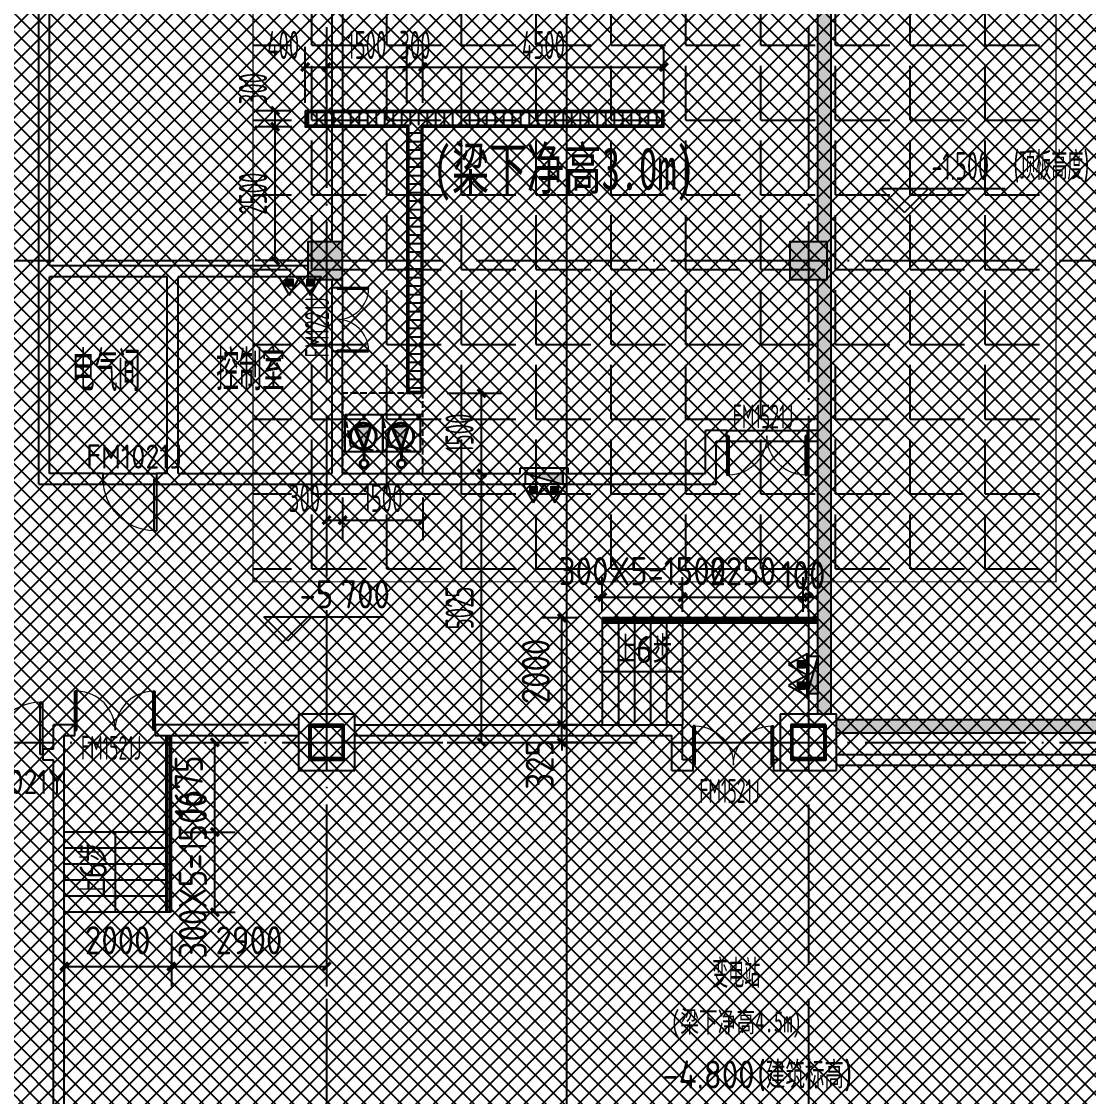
# Model space of a CAD drawing. Extents: x -473190 to 2138458, y -81875 to 2633646.
# Drawn here: x 953708 to 973639, y 46576 to 66660 of the extents above; entities that cross this region are included whole.
import ezdxf

# ---------------------------------------------------------------- set-up
doc = ezdxf.new("R2010")
doc.units = 0
doc.header["$LTSCALE"] = 1000
for name, pattern in [('DASH', [0.35, 0.25, -0.1]), ('DOTE', [2.42, 2, -0.2, 0.02, -0.2]), ('排水', [1.1, 1, -0.1])]:
    doc.linetypes.add(name, pattern=pattern)
for name, color, linetype in [('03小品', 2, 'Continuous'), ('A-COLUMN', 2, 'Continuous'), ('A-DIM_ELEV', 3, 'Continuous'), ('A-ROOM_NAME', 23, 'Continuous'), ('A-WALL', 2, 'Continuous'), ('COLUMN', 9, 'Continuous'), ('DIM_ELEV', 3, 'Continuous'), ('DIM_SYMB', 3, 'Continuous'), ('DOOR_FIRE', 4, 'Continuous'), ('DOOR_FIRE_TEXT', 7, 'Continuous'), ('DOTE', 1, 'DOTE'), ('HANDRAIL', 3, 'Continuous'), ('PUB_DIM', 3, 'Continuous'), ('PUB_HATCH', 8, 'Continuous'), ('PUB_TEXT', 7, 'Continuous'), ('SPACE', 7, 'Continuous'), ('W-EQUIP_消火栓', 7, 'Continuous'), ('W-EQUIP_灭火器', 7, 'Continuous'), ('WINDOW', 4, 'Continuous'), ('WINDOW_TEXT', 7, 'Continuous'), ('排水', 4, 'Continuous'), ('索引线', 252, 'Continuous'), ('集水坑', 4, 'Continuous')]:
    doc.layers.add(name, color=color, linetype=linetype)
for name, color, linetype, lineweight in [('A-2F-WALL$0$A-PUB_TEXT', 7, 'Continuous', 15), ('GPS-污水', 2, '排水', 40), ('钢柱', 51, 'Continuous', 35)]:
    doc.layers.add(name, color=color, linetype=linetype, lineweight=lineweight)
doc.styles.add('8B2_02', font='tssdeng.shx', dxfattribs={"width": 0.6, "bigfont": 'TSSDCHN.shx'})
doc.styles.add('_TCH_DIM_T3', font='tssdeng.shx', dxfattribs={"width": 0.564706, "bigfont": '@@@tssdchn.shx'})
doc.styles.add('_TCH_WINDOW', font='tssdeng.shx', dxfattribs={"width": 0.8, "height": 3.5, "bigfont": 'tssdchn.shx'})
doc.styles.get("Standard").update_dxf_attribs({"font": 'gbenor.shx', "bigfont": 'gbcbig.shx'})
doc.styles.add('STANDARD_T3', font='gbenor.shx', dxfattribs={"bigfont": 'gbcbig.shx'})
doc.styles.add('黑体', font='simhei.ttf', dxfattribs={"width": 0.65})
doc.dimstyles.new('_TCH_ARCH&&150', dxfattribs={"dimtxt": 525, "dimasz": 150, "dimexe": 375, "dimexo": 450, "dimgap": 150, "dimtad": 1, "dimdec": 0, "dimzin": 0, "dimdsep": 46, "dimtxsty": '_TCH_DIM_T3', "dimblk": 'ARCHTICK', "dimcen": 0.09, "dimclrt": 7, "dimazin": 2, "dimtfac": 1, "dimtdec": 0, "dimtix": 1, "dimtmove": 2, "dimatfit": 3, "dimfxl": 0, "dimtolj": 1, "dimtzin": 0, "dimarcsym": 0})
doc.dimstyles.new('STANDARD&&150', dxfattribs={"dimtxt": 525, "dimasz": 150, "dimexe": 375, "dimexo": 450, "dimgap": 225, "dimtad": 1, "dimdec": 0, "dimzin": 0, "dimdsep": 46, "dimtxsty": 'STANDARD_T3', "dimblk": 'ARCHTICK', "dimcen": 0.09, "dimadec": 0, "dimazin": 0, "dimtfac": 1, "dimtdec": 0, "dimtix": 1, "dimtmove": 2, "dimatfit": 3, "dimfxl": 0, "dimtolj": 1, "dimtzin": 0, "dimarcsym": 0})

# ---------------------------------------------------------------- blocks, each defined once
blk = doc.blocks.new('$SB01_1')
h = blk.add_hatch(color=256)
h.dxf.hatch_style = 1
h.paths.add_polyline_path([(-0.381, -0.323), (0.5, 0), (-0.381, 0.323)])
h.paths.add_polyline_path([(0, 0), (0.002, 0), (0.002, 0.001), (0, 0.001)], flags=24)
h.paths.add_polyline_path([(0, -0.002), (0.003, -0.002), (0.003, -0.001), (0, -0.001)], flags=24)
h.paths.add_polyline_path([(0, -0.003), (0.003, -0.003), (0.003, -0.002), (0, -0.002)], flags=24)
for p, q in [((0.5, 0), (-0.381, 0.323)), ((-0.381, 0.323), (-0.381, -0.323)), ((0.5, 0), (-0.381, -0.323))]:
    blk.add_line(p, q)
blk.add_circle((0, 0), 0.5)
at = {"flags": 1}
for tag, p in [('UNIT', (0, 0)), ('SPEC', (0, -0.002)), ('WHAT', (0, -0.003))]:
    blk.add_attdef(tag, p, '', height=0.001, dxfattribs=at)
blk = doc.blocks.new('人防集水坑')
at = {"layer": 'GPS-污水', "linetype": '排水'}
for p, q in [((307486, 701151), (307284, 701151)), ((307486, 700451), (307284, 700451))]:
    blk.add_line(p, q, dxfattribs=at)
for centre in [(307561, 701151), (307561, 700451)]:
    blk.add_circle(centre, 75, dxfattribs=at)
at = {"layer": '集水坑', "linetype": 'DASH', "ltscale": 0.5}
blk.add_lwpolyline([(306241, 700051), (306241, 701551), (307741, 701551), (307741, 700051)], close=True, dxfattribs=at)
at = {"layer": '集水坑', "linetype": 'Continuous', "ltscale": 0.5}
for points in [[(306641, 701501), (306641, 700801), (307341, 700801), (307341, 701501)], [(306641, 700801), (306641, 700101), (307341, 700101), (307341, 700801)]]:
    blk.add_lwpolyline(points, close=True, dxfattribs=at)
at = {"layer": '集水坑', "linetype": 'DASH', "ltscale": 0.5}
for points in [[(307341, 700801), (307237, 701397), (306641, 701501)], [(307347, 700101), (307243, 700697), (306647, 700801)]]:
    blk.add_lwpolyline(points, dxfattribs=at)
at = {"layer": 'GPS-污水', "linetype": '排水', "xscale": -480.0000000000002, "yscale": 480.0000000000002, "zscale": 480.0000000000002, "rotation": 176.2535374729293}
for p in [(307045, 701164, 0), (307045, 700464, 0)]:
    blk.add_blockref('$SB01_1', p, dxfattribs=at)
blk = doc.blocks.new('_ArchTick')
at = {"color": 0, "linetype": 'ByBlock', "const_width": 0.4}
blk.add_lwpolyline([(-0.5, -0.5), (0.5, 0.5)], dxfattribs=at)
blk = doc.blocks.new('*D5217')
at = {"layer": 'Defpoints', "color": 0, "transparency": 16777216}
for p in [(53484, -126393), (54984, -126393), (54984, -127266)]:
    blk.add_point(p, dxfattribs=at)
at = {"layer": 'PUB_DIM', "color": 0, "lineweight": -2, "transparency": 16777216}
for p, q in [((53484, -126843), (53484, -127641)), ((54984, -126843), (54984, -127641)), ((53484, -127266), (54984, -127266))]:
    blk.add_line(p, q, dxfattribs=at)
at = {"layer": 'PUB_DIM', "color": 0, "lineweight": -2, "transparency": 16777216, "xscale": 150, "yscale": 150, "zscale": 150, "rotation": 180}
blk.add_blockref('_ArchTick', (53484, -127266), dxfattribs=at)
at = {"layer": 'PUB_DIM', "color": 0, "lineweight": -2, "transparency": 16777216, "xscale": 150, "yscale": 150, "zscale": 150}
blk.add_blockref('_ArchTick', (54984, -127266), dxfattribs=at)
at = {"layer": 'PUB_DIM', "color": 7, "transparency": 16777216, "insert": (54234, -126854), "char_height": 525, "attachment_point": 5, "style": '_TCH_DIM_T3'}
blk.add_mtext('\\A1;1500', dxfattribs=at)
blk = doc.blocks.new('*D5218')
at = {"layer": 'Defpoints', "color": 0, "transparency": 16777216}
for p in [(53184, -126393), (53484, -126393), (53484, -127266)]:
    blk.add_point(p, dxfattribs=at)
at = {"layer": 'PUB_DIM', "color": 0, "lineweight": -2, "transparency": 16777216}
for p, q in [((53184, -126843), (53184, -127641)), ((53484, -126843), (53484, -127641)), ((53184, -127266), (53484, -127266))]:
    blk.add_line(p, q, dxfattribs=at)
at = {"layer": 'PUB_DIM', "color": 0, "lineweight": -2, "transparency": 16777216, "xscale": 150, "yscale": 150, "zscale": 150, "rotation": 180}
blk.add_blockref('_ArchTick', (53184, -127266), dxfattribs=at)
at = {"layer": 'PUB_DIM', "color": 0, "lineweight": -2, "transparency": 16777216, "xscale": 150, "yscale": 150, "zscale": 150}
blk.add_blockref('_ArchTick', (53484, -127266), dxfattribs=at)
at = {"layer": 'PUB_DIM', "color": 7, "transparency": 16777216, "insert": (52772, -126854), "char_height": 525, "attachment_point": 5, "style": '_TCH_DIM_T3'}
blk.add_mtext('\\A1;300', dxfattribs=at)
blk = doc.blocks.new('*D5219')
at = {"layer": 'Defpoints', "color": 0, "transparency": 16777216}
for p in [(54984, -124893), (56080, -124893), (54984, -126393)]:
    blk.add_point(p, dxfattribs=at)
at = {"layer": 'PUB_DIM', "color": 0, "lineweight": -2, "transparency": 16777216}
for p, q in [((55434, -124893), (56455, -124893)), ((56080, -126393), (56080, -124893)), ((55434, -126393), (56455, -126393))]:
    blk.add_line(p, q, dxfattribs=at)
at = {"layer": 'PUB_DIM', "color": 0, "lineweight": -2, "transparency": 16777216, "xscale": 150, "yscale": 150, "zscale": 150}
for p, rotation in [((56080, -124893), 90), ((56080, -126393), 270)]:
    blk.add_blockref('_ArchTick', p, dxfattribs=dict(at, rotation=rotation))
at = {"layer": 'PUB_DIM', "color": 7, "transparency": 16777216, "insert": (55667, -125643), "char_height": 525, "attachment_point": 5, "rotation": 90, "style": '_TCH_DIM_T3'}
blk.add_mtext('\\A1;1500', dxfattribs=at)
blk = doc.blocks.new('*D5220')
at = {"layer": 'Defpoints', "color": 0, "transparency": 16777216}
for p in [(54984, -126393), (56080, -126393), (54984, -131418)]:
    blk.add_point(p, dxfattribs=at)
at = {"layer": 'PUB_DIM', "color": 0, "lineweight": -2, "transparency": 16777216}
for p, q in [((55434, -126393), (56455, -126393)), ((56080, -131418), (56080, -126393)), ((55434, -131418), (56455, -131418))]:
    blk.add_line(p, q, dxfattribs=at)
at = {"layer": 'PUB_DIM', "color": 0, "lineweight": -2, "transparency": 16777216, "xscale": 150, "yscale": 150, "zscale": 150}
for p, rotation in [((56080, -126393), 90), ((56080, -131418), 270)]:
    blk.add_blockref('_ArchTick', p, dxfattribs=dict(at, rotation=rotation))
at = {"layer": 'PUB_DIM', "color": 7, "transparency": 16777216, "insert": (55667, -128906), "char_height": 525, "attachment_point": 5, "rotation": 90, "style": '_TCH_DIM_T3'}
blk.add_mtext('\\A1;5025', dxfattribs=at)
blk = doc.blocks.new('*D5308')
at = {"layer": 'Defpoints', "color": 0, "transparency": 16777216}
for p in [(52222, -119618), (52983, -119618), (52983, -119918)]:
    blk.add_point(p, dxfattribs=at)
at = {"layer": 'PUB_DIM', "color": 0, "lineweight": -2, "transparency": 16777216}
for p, q in [((52533, -119618), (51847, -119618)), ((52222, -119918), (52222, -119618)), ((52533, -119918), (51847, -119918))]:
    blk.add_line(p, q, dxfattribs=at)
at = {"layer": 'PUB_DIM', "color": 0, "lineweight": -2, "transparency": 16777216, "xscale": 150, "yscale": 150, "zscale": 150}
for p, rotation in [((52222, -119618), 90), ((52222, -119918), 270)]:
    blk.add_blockref('_ArchTick', p, dxfattribs=dict(at, rotation=rotation))
at = {"layer": 'PUB_DIM', "color": 7, "transparency": 16777216, "insert": (51809, -119206), "char_height": 525, "attachment_point": 5, "rotation": 90, "style": '_TCH_DIM_T3'}
blk.add_mtext('\\A1;300', dxfattribs=at)
blk = doc.blocks.new('*D5309')
at = {"layer": 'Defpoints', "color": 0, "transparency": 16777216}
for p in [(52222, -119918), (52983, -119918), (52983, -122418)]:
    blk.add_point(p, dxfattribs=at)
at = {"layer": 'PUB_DIM', "color": 0, "lineweight": -2, "transparency": 16777216}
for p, q in [((52533, -119918), (51847, -119918)), ((52222, -122418), (52222, -119918)), ((52533, -122418), (51847, -122418))]:
    blk.add_line(p, q, dxfattribs=at)
at = {"layer": 'PUB_DIM', "color": 0, "lineweight": -2, "transparency": 16777216, "xscale": 150, "yscale": 150, "zscale": 150}
for p, rotation in [((52222, -119918), 90), ((52222, -122418), 270)]:
    blk.add_blockref('_ArchTick', p, dxfattribs=dict(at, rotation=rotation))
at = {"layer": 'PUB_DIM', "color": 7, "transparency": 16777216, "insert": (51809, -121168), "char_height": 525, "attachment_point": 5, "rotation": 90, "style": '_TCH_DIM_T3'}
blk.add_mtext('\\A1;2500', dxfattribs=at)
blk = doc.blocks.new('*D5310')
at = {"layer": 'Defpoints', "color": 0, "transparency": 16777216}
for p in [(53184, -118802), (52784, -119918), (53184, -119918)]:
    blk.add_point(p, dxfattribs=at)
at = {"layer": 'PUB_DIM', "color": 0, "lineweight": -2, "transparency": 16777216}
for p, q in [((52784, -119468), (52784, -118427)), ((53184, -119468), (53184, -118427)), ((52784, -118802), (53184, -118802))]:
    blk.add_line(p, q, dxfattribs=at)
at = {"layer": 'PUB_DIM', "color": 0, "lineweight": -2, "transparency": 16777216, "xscale": 150, "yscale": 150, "zscale": 150, "rotation": 180}
blk.add_blockref('_ArchTick', (52784, -118802), dxfattribs=at)
at = {"layer": 'PUB_DIM', "color": 0, "lineweight": -2, "transparency": 16777216, "xscale": 150, "yscale": 150, "zscale": 150}
blk.add_blockref('_ArchTick', (53184, -118802), dxfattribs=at)
at = {"layer": 'PUB_DIM', "color": 7, "transparency": 16777216, "insert": (52372, -118389), "char_height": 525, "attachment_point": 5, "style": '_TCH_DIM_T3'}
blk.add_mtext('\\A1;400', dxfattribs=at)
blk = doc.blocks.new('*D5311')
at = {"layer": 'Defpoints', "color": 0, "transparency": 16777216}
for p in [(54684, -118802), (53184, -119918), (54684, -119918)]:
    blk.add_point(p, dxfattribs=at)
at = {"layer": 'PUB_DIM', "color": 0, "lineweight": -2, "transparency": 16777216}
for p, q in [((53184, -119468), (53184, -118427)), ((54684, -119468), (54684, -118427)), ((53184, -118802), (54684, -118802))]:
    blk.add_line(p, q, dxfattribs=at)
at = {"layer": 'PUB_DIM', "color": 0, "lineweight": -2, "transparency": 16777216, "xscale": 150, "yscale": 150, "zscale": 150, "rotation": 180}
blk.add_blockref('_ArchTick', (53184, -118802), dxfattribs=at)
at = {"layer": 'PUB_DIM', "color": 0, "lineweight": -2, "transparency": 16777216, "xscale": 150, "yscale": 150, "zscale": 150}
blk.add_blockref('_ArchTick', (54684, -118802), dxfattribs=at)
at = {"layer": 'PUB_DIM', "color": 7, "transparency": 16777216, "insert": (53934, -118389), "char_height": 525, "attachment_point": 5, "style": '_TCH_DIM_T3'}
blk.add_mtext('\\A1;1500', dxfattribs=at)
blk = doc.blocks.new('*D5312')
at = {"layer": 'Defpoints', "color": 0, "transparency": 16777216}
for p in [(54984, -118802), (54684, -119918), (54984, -119918)]:
    blk.add_point(p, dxfattribs=at)
at = {"layer": 'PUB_DIM', "color": 0, "lineweight": -2, "transparency": 16777216}
for p, q in [((54684, -119468), (54684, -118427)), ((54984, -119468), (54984, -118427)), ((54684, -118802), (54534, -118802)), ((54684, -118802), (54984, -118802)), ((54984, -118802), (55134, -118802))]:
    blk.add_line(p, q, dxfattribs=at)
at = {"layer": 'PUB_DIM', "color": 0, "lineweight": -2, "transparency": 16777216, "xscale": 150, "yscale": 150, "zscale": 150}
blk.add_blockref('_ArchTick', (54684, -118802), dxfattribs=at)
at = {"layer": 'PUB_DIM', "color": 0, "lineweight": -2, "transparency": 16777216, "xscale": 150, "yscale": 150, "zscale": 150, "rotation": 180}
blk.add_blockref('_ArchTick', (54984, -118802), dxfattribs=at)
at = {"layer": 'PUB_DIM', "color": 7, "transparency": 16777216, "insert": (54834, -118389), "char_height": 525, "attachment_point": 5, "style": '_TCH_DIM_T3'}
blk.add_mtext('\\A1;300', dxfattribs=at)
blk = doc.blocks.new('*D5313')
at = {"layer": 'Defpoints', "color": 0, "transparency": 16777216}
for p in [(59484, -118802), (54984, -119918), (59484, -119918)]:
    blk.add_point(p, dxfattribs=at)
at = {"layer": 'PUB_DIM', "color": 0, "lineweight": -2, "transparency": 16777216}
for p, q in [((54984, -119468), (54984, -118427)), ((59484, -119468), (59484, -118427)), ((54984, -118802), (59484, -118802))]:
    blk.add_line(p, q, dxfattribs=at)
at = {"layer": 'PUB_DIM', "color": 0, "lineweight": -2, "transparency": 16777216, "xscale": 150, "yscale": 150, "zscale": 150, "rotation": 180}
blk.add_blockref('_ArchTick', (54984, -118802), dxfattribs=at)
at = {"layer": 'PUB_DIM', "color": 0, "lineweight": -2, "transparency": 16777216, "xscale": 150, "yscale": 150, "zscale": 150}
blk.add_blockref('_ArchTick', (59484, -118802), dxfattribs=at)
at = {"layer": 'PUB_DIM', "color": 7, "transparency": 16777216, "insert": (57234, -118389), "char_height": 525, "attachment_point": 5, "style": '_TCH_DIM_T3'}
blk.add_mtext('\\A1;4500', dxfattribs=at)
blk = doc.blocks.new('A$C00330F2E')
at = {"layer": '钢柱', "color": 4, "lineweight": 35}
for points in [[(18175, -99000), (17525, -99000), (17525, -99650), (18175, -99650)], [(27175, -99000), (26525, -99000), (26525, -99650), (27175, -99650)], [(18145, -99620), (17555, -99620), (17555, -99030), (18145, -99030)], [(27145, -99620), (26555, -99620), (26555, -99030), (27145, -99030)]]:
    blk.add_lwpolyline(points, close=True, dxfattribs=at)
blk = doc.blocks.new('$TwtSys$00000434')
for p, q in [((-0.5, 0.5), (-0.5, -0.5)), ((-0.5, -0.5), (0.5, 0.5)), ((0.5, 0.5), (-0.5, 0.5)), ((0.5, -0.5), (0.5, 0.5)), ((-0.5, -0.5), (0.5, -0.5))]:
    blk.add_line(p, q)
blk.add_solid([(0.5, -0.5), (0.5, 0.5), (-0.5, -0.5)])
blk = doc.blocks.new('$TwtSys$00000546')
h = blk.add_hatch()
h.set_pattern_fill('ANSI31', color=256, scale=200, style=0)
h.set_pattern_definition([(45, (-38543.802, -6670.83), (-17.67767, 17.67767), [])])
h.paths.add_polyline_path([(-65, 174), (65, 174), (65, 44), (-65, 44)])
for points in [[(0, 344), (-198, 0), (198, 0)], [(-65, 174), (65, 174), (65, 44), (-65, 44)]]:
    blk.add_lwpolyline(points, close=True)
blk = doc.blocks.new('ADFASDF')
h = blk.add_hatch()
h.set_pattern_fill('ANSI37', color=8, scale=150)
h.set_pattern_definition([(45, (0, 0), (-168.3798, 168.3798), []), (135, (0, 0), (-168.3798, -168.3798), [])])
h.paths.add_polyline_path([(521397, 239186), (521397, 224886), (539697, 224886), (539697, 169261), (524947, 169261), (524947, 171211), (527822, 171211), (527922, 176611), (501318, 176611), (501125, 109884), (530547, 109887), (530547, 107449), (538188, 100503), (536147, 98236), (540086, 94690), (517812, 69953), (517812, 59790), (482108, 20136), (405247, 20136), (405247, 26086), (391997, 40436), (391997, 64736), (399997, 64738), (399997, 239186), (409022, 239186)])
blk = doc.blocks.new('*D1965')
at = {"layer": 'Defpoints', "color": 0, "transparency": 16777216}
for p in [(966057, 55903), (964557, 55182), (966057, 55182)]:
    blk.add_point(p, dxfattribs=at)
at = {"layer": 'PUB_DIM', "color": 0, "lineweight": -2, "transparency": 16777216}
for p, q in [((964557, 55632), (964557, 56278)), ((966057, 55632), (966057, 56278)), ((964557, 55903), (964407, 55903)), ((964557, 55903), (966057, 55903)), ((966057, 55903), (966207, 55903))]:
    blk.add_line(p, q, dxfattribs=at)
at = {"layer": 'PUB_DIM', "color": 0, "lineweight": -2, "transparency": 16777216, "xscale": 150, "yscale": 150, "zscale": 150}
blk.add_blockref('_ArchTick', (964557, 55903), dxfattribs=at)
at = {"layer": 'PUB_DIM', "color": 0, "lineweight": -2, "transparency": 16777216, "xscale": 150, "yscale": 150, "zscale": 150, "rotation": 180}
blk.add_blockref('_ArchTick', (966057, 55903), dxfattribs=at)
at = {"layer": 'PUB_DIM', "color": 0, "transparency": 16777216, "insert": (965307, 56391), "char_height": 525, "attachment_point": 5, "style": 'STANDARD_T3'}
blk.add_mtext('\\A1;300X5=1500', dxfattribs=at)
blk = doc.blocks.new('*D1966')
at = {"layer": 'Defpoints', "color": 0, "transparency": 16777216}
for p in [(968307, 55903), (966057, 55182), (968307, 55182)]:
    blk.add_point(p, dxfattribs=at)
at = {"layer": 'PUB_DIM', "color": 0, "lineweight": -2, "transparency": 16777216}
for p, q in [((966057, 55632), (966057, 56278)), ((968307, 55632), (968307, 56278)), ((966057, 55903), (968307, 55903))]:
    blk.add_line(p, q, dxfattribs=at)
at = {"layer": 'PUB_DIM', "color": 0, "lineweight": -2, "transparency": 16777216, "xscale": 150, "yscale": 150, "zscale": 150, "rotation": 180}
blk.add_blockref('_ArchTick', (966057, 55903), dxfattribs=at)
at = {"layer": 'PUB_DIM', "color": 0, "lineweight": -2, "transparency": 16777216, "xscale": 150, "yscale": 150, "zscale": 150}
blk.add_blockref('_ArchTick', (968307, 55903), dxfattribs=at)
at = {"layer": 'PUB_DIM', "color": 0, "transparency": 16777216, "insert": (967182, 56391), "char_height": 525, "attachment_point": 5, "style": 'STANDARD_T3'}
blk.add_mtext('\\A1;2250', dxfattribs=at)
blk = doc.blocks.new('*D1967')
at = {"layer": 'Defpoints', "color": 0, "transparency": 16777216}
for p in [(968407, 55903), (968307, 55182), (968407, 55182)]:
    blk.add_point(p, dxfattribs=at)
at = {"layer": 'PUB_DIM', "color": 0, "lineweight": -2, "transparency": 16777216}
for p, q in [((968307, 55632), (968307, 56278)), ((968407, 55632), (968407, 56278)), ((968307, 55903), (968157, 55903)), ((968307, 55903), (968407, 55903)), ((968407, 55903), (968557, 55903))]:
    blk.add_line(p, q, dxfattribs=at)
at = {"layer": 'PUB_DIM', "color": 0, "lineweight": -2, "transparency": 16777216, "xscale": 150, "yscale": 150, "zscale": 150}
blk.add_blockref('_ArchTick', (968307, 55903), dxfattribs=at)
at = {"layer": 'PUB_DIM', "color": 0, "lineweight": -2, "transparency": 16777216, "xscale": 150, "yscale": 150, "zscale": 150, "rotation": 180}
blk.add_blockref('_ArchTick', (968407, 55903), dxfattribs=at)
at = {"layer": 'PUB_DIM', "color": 0, "transparency": 16777216, "insert": (968307, 56316), "char_height": 525, "attachment_point": 5, "style": 'STANDARD_T3'}
blk.add_mtext('\\A1;100', dxfattribs=at)
blk = doc.blocks.new('*D1968')
at = {"layer": 'Defpoints', "color": 0, "transparency": 16777216}
for p in [(963802, 55517), (964557, 55517), (964557, 53517)]:
    blk.add_point(p, dxfattribs=at)
at = {"layer": 'PUB_DIM', "color": 0, "lineweight": -2, "transparency": 16777216}
for p, q in [((964107, 55517), (963427, 55517)), ((963802, 53517), (963802, 55517)), ((964107, 53517), (963427, 53517))]:
    blk.add_line(p, q, dxfattribs=at)
at = {"layer": 'PUB_DIM', "color": 0, "lineweight": -2, "transparency": 16777216, "xscale": 150, "yscale": 150, "zscale": 150}
for p, rotation in [((963802, 55517), 90), ((963802, 53517), 270)]:
    blk.add_blockref('_ArchTick', p, dxfattribs=dict(at, rotation=rotation))
at = {"layer": 'PUB_DIM', "color": 0, "transparency": 16777216, "insert": (963314, 54517), "char_height": 525, "attachment_point": 5, "rotation": 90, "style": 'STANDARD_T3'}
blk.add_mtext('\\A1;2000', dxfattribs=at)
blk = doc.blocks.new('*D1969')
at = {"layer": 'Defpoints', "color": 0, "transparency": 16777216}
for p in [(963802, 53517), (964557, 53517), (964557, 53192)]:
    blk.add_point(p, dxfattribs=at)
at = {"layer": 'PUB_DIM', "color": 0, "lineweight": -2, "transparency": 16777216}
for p, q in [((963802, 53517), (963802, 53667)), ((964107, 53517), (963427, 53517)), ((963802, 53192), (963802, 53517)), ((964107, 53192), (963427, 53192)), ((963802, 53192), (963802, 53042))]:
    blk.add_line(p, q, dxfattribs=at)
at = {"layer": 'PUB_DIM', "color": 0, "lineweight": -2, "transparency": 16777216, "xscale": 150, "yscale": 150, "zscale": 150}
for p, rotation in [((963802, 53517), 270), ((963802, 53192), 90)]:
    blk.add_blockref('_ArchTick', p, dxfattribs=dict(at, rotation=rotation))
at = {"layer": 'PUB_DIM', "color": 0, "transparency": 16777216, "insert": (963389, 52781), "char_height": 525, "attachment_point": 5, "rotation": 90, "style": 'STANDARD_T3'}
blk.add_mtext('\\A1;325', dxfattribs=at)
blk = doc.blocks.new('*D1970')
at = {"layer": 'Defpoints', "color": 0, "transparency": 16777216}
for p in [(956507, 50062), (959407, 50062), (959407, 49006)]:
    blk.add_point(p, dxfattribs=at)
at = {"layer": 'PUB_DIM', "color": 0, "lineweight": -2, "transparency": 16777216}
for p, q in [((956507, 49612), (956507, 48631)), ((959407, 49612), (959407, 48631)), ((956507, 49006), (959407, 49006))]:
    blk.add_line(p, q, dxfattribs=at)
at = {"layer": 'PUB_DIM', "color": 0, "lineweight": -2, "transparency": 16777216, "xscale": 150, "yscale": 150, "zscale": 150, "rotation": 180}
blk.add_blockref('_ArchTick', (956507, 49006), dxfattribs=at)
at = {"layer": 'PUB_DIM', "color": 0, "lineweight": -2, "transparency": 16777216, "xscale": 150, "yscale": 150, "zscale": 150}
blk.add_blockref('_ArchTick', (959407, 49006), dxfattribs=at)
at = {"layer": 'PUB_DIM', "color": 0, "transparency": 16777216, "insert": (957957, 49494), "char_height": 525, "attachment_point": 5, "style": 'STANDARD_T3'}
blk.add_mtext('\\A1;2900', dxfattribs=at)
blk = doc.blocks.new('*D1971')
at = {"layer": 'Defpoints', "color": 0, "transparency": 16777216}
for p in [(954507, 50062), (956507, 50062), (956507, 49006)]:
    blk.add_point(p, dxfattribs=at)
at = {"layer": 'PUB_DIM', "color": 0, "lineweight": -2, "transparency": 16777216}
for p, q in [((954507, 49612), (954507, 48631)), ((956507, 49612), (956507, 48631)), ((954507, 49006), (956507, 49006))]:
    blk.add_line(p, q, dxfattribs=at)
at = {"layer": 'PUB_DIM', "color": 0, "lineweight": -2, "transparency": 16777216, "xscale": 150, "yscale": 150, "zscale": 150, "rotation": 180}
blk.add_blockref('_ArchTick', (954507, 49006), dxfattribs=at)
at = {"layer": 'PUB_DIM', "color": 0, "lineweight": -2, "transparency": 16777216, "xscale": 150, "yscale": 150, "zscale": 150}
blk.add_blockref('_ArchTick', (956507, 49006), dxfattribs=at)
at = {"layer": 'PUB_DIM', "color": 0, "transparency": 16777216, "insert": (955507, 49494), "char_height": 525, "attachment_point": 5, "style": 'STANDARD_T3'}
blk.add_mtext('\\A1;2000', dxfattribs=at)
blk = doc.blocks.new('*D1972')
at = {"layer": 'Defpoints', "color": 0, "transparency": 16777216}
for p in [(956310, 51517), (957321, 51517), (956310, 50017)]:
    blk.add_point(p, dxfattribs=at)
at = {"layer": 'PUB_DIM', "color": 0, "lineweight": -2, "transparency": 16777216}
for p, q in [((956760, 51517), (957696, 51517)), ((957321, 50017), (957321, 51517)), ((956760, 50017), (957696, 50017))]:
    blk.add_line(p, q, dxfattribs=at)
at = {"layer": 'PUB_DIM', "color": 0, "lineweight": -2, "transparency": 16777216, "xscale": 150, "yscale": 150, "zscale": 150}
for p, rotation in [((957321, 51517), 90), ((957321, 50017), 270)]:
    blk.add_blockref('_ArchTick', p, dxfattribs=dict(at, rotation=rotation))
at = {"layer": 'PUB_DIM', "color": 0, "transparency": 16777216, "insert": (956908, 50718), "char_height": 525, "attachment_point": 5, "rotation": 90, "style": 'STANDARD_T3'}
blk.add_mtext('\\A1;300X5=1500', dxfattribs=at)
blk = doc.blocks.new('*D1973')
at = {"layer": 'Defpoints', "color": 0, "transparency": 16777216}
for p in [(956310, 53192), (957321, 53192), (956310, 51517)]:
    blk.add_point(p, dxfattribs=at)
at = {"layer": 'PUB_DIM', "color": 0, "lineweight": -2, "transparency": 16777216}
for p, q in [((956760, 53192), (957696, 53192)), ((957321, 51517), (957321, 53192)), ((956760, 51517), (957696, 51517))]:
    blk.add_line(p, q, dxfattribs=at)
at = {"layer": 'PUB_DIM', "color": 0, "lineweight": -2, "transparency": 16777216, "xscale": 150, "yscale": 150, "zscale": 150}
for p, rotation in [((957321, 53192), 90), ((957321, 51517), 270)]:
    blk.add_blockref('_ArchTick', p, dxfattribs=dict(at, rotation=rotation))
at = {"layer": 'PUB_DIM', "color": 0, "transparency": 16777216, "insert": (956833, 52355), "char_height": 525, "attachment_point": 5, "rotation": 90, "style": 'STANDARD_T3'}
blk.add_mtext('\\A1;1675', dxfattribs=at)
blk = doc.blocks.new('$DorLib2D$00000002')
for p, q in [((-0.5, 0), (-0.5, 0.4875)), ((-0.475, 0.4875), (-0.5, 0.4875)), ((-0.475, 0), (-0.475, 0.4875)), ((0.475, 0), (0.475, 0.4875)), ((0.475, 0.4875), (0.5, 0.4875)), ((0.5, 0), (0.5, 0.4875)), ((-0.5, 0), (-0.475, 0)), ((0.5, 0), (0.475, 0))]:
    blk.add_line(p, q)
at = {"lineweight": 13}
for centre, start, end in [((-0.4875, 0), 0, 88.53072), ((0.4875, 0), 91.46928, 180)]:
    blk.add_arc(centre, 0.4875, start, end, dxfattribs=at)
blk = doc.blocks.new('$DorLib2D$00000001')
for p, q in [((0.45, 0.975), (0.5, 0.975)), ((0.45, 0), (0.45, 0.975)), ((0.5, 0), (0.5, 0.975)), ((0.5, 0), (0.45, 0))]:
    blk.add_line(p, q)
at = {"lineweight": 13}
blk.add_arc((0.475, 0), 0.975, 91.4693, 180, dxfattribs=at)
blk = doc.blocks.new('_FZH')
blk.add_lwpolyline([(-0.5, -0.5), (0.5, -0.5), (0.5, 0.5), (-0.5, 0.5)], close=True)
at = {"layer": 'PUB_HATCH'}
blk.add_solid([(-0.5, -0.5), (0.5, -0.5), (-0.5, 0.5), (0.5, 0.5)], dxfattribs=at)
blk = doc.blocks.new('A$C3672542B')
at = {"layer": '03小品'}
h = blk.add_hatch(dxfattribs=at)
h.set_pattern_fill('ANSI31', color=8, scale=100, angle=585, style=0)
h.set_pattern_definition([(270, (107692.31, 142842.2), (158.75, -2e-13), [])])
h.paths.add_polyline_path([(52814.1, -119648.2), (59452.8, -119648.2), (59452.8, -119888.2), (52814.1, -119888.2)])
h = blk.add_hatch(dxfattribs=at)
h.set_pattern_fill('ANSI31', color=8, scale=100, angle=135, style=0)
h.set_pattern_definition([(180, (108192.8, 142842.2), (-1e-14, -158.75), [])])
h.paths.add_polyline_path([(54713.7, -119888.2), (54953.7, -119888.2), (54953.7, -124863.2), (54713.7, -124863.2)])
at = {"layer": '03小品', "color": 4}
blk.add_lwpolyline([(52783.7, -119618.2), (52783.7, -119918.2), (54683.7, -119918.2), (54683.7, -124893.2), (54983.7, -124893.2), (54983.7, -119918.2), (59483.7, -119918.2), (59483.7, -119618.2), (52783.7, -119618.2)], dxfattribs=at)
blk.add_lwpolyline([(52813.7, -119648.2), (52813.7, -119888.2), (54713.7, -119888.2), (54713.7, -124863.2), (54953.7, -124863.2), (54953.7, -119888.2), (59453.7, -119888.2), (59453.7, -119648.2)], close=True, dxfattribs=at)
at = {"layer": '排水', "color": 3, "linetype": 'DASH'}
blk.add_lwpolyline([(56224.2, -123652.7, 0, 0, 0), (55512.3, -124364.6, 160, 0, 0), (55088.1, -124788.9, 0, 0, 0)], format="xyseb", dxfattribs=at)
at = {"layer": '集水坑', "linetype": 'Continuous', "xscale": -1, "rotation": 90}
blk.add_blockref('人防集水坑', (755034.4, 181347.8), dxfattribs=at)
at = {"layer": 'PUB_DIM'}
for base, p1, p2, angle, picture, middle in [((53183.7, -118801.7), (52783.7, -119918.2), (53183.7, -119918.2), 0, '*D5310', (52372, -118389.2)), ((52222, -119618.2), (52982.9, -119918.2), (52982.9, -119618.2), 90, '*D5308', (51809.5, -119206.5)), ((53483.7, -127266.1), (53183.7, -126393.2), (53483.7, -126393.2), 0, '*D5218', (52772, -126853.6))]:
    dim = blk.add_linear_dim(base=base, p1=p1, p2=p2, angle=angle, dimstyle='_TCH_ARCH&&150', dxfattribs=at)
    dim.commit()
    dim.dimension.update_dxf_attribs({"geometry": picture, "text_midpoint": middle, "dimtype": 161})
for p1, p2, distance, picture, middle in [((53183.7, -119918.2), (54683.7, -119918.2), 1116.5, '*D5311', (53933.7, -118389.2)), ((54683.7, -119918.2), (54983.7, -119918.2), 1116.5, '*D5312', (54833.7, -118389.2)), ((54983.7, -119918.2), (59483.7, -119918.2), 1116.5, '*D5313', (57233.7, -118389.2)), ((52982.9, -122418.2), (52982.9, -119918.2), 761, '*D5309', (51809.5, -121168.2)), ((54983.7, -126393.2), (54983.7, -124893.2), -1095.8, '*D5219', (55667, -125643.2)), ((54983.7, -131418.2), (54983.7, -126393.2), -1095.8, '*D5220', (55667, -128905.7)), ((53483.7, -126393.2), (54983.7, -126393.2), -872.9, '*D5217', (54233.7, -126853.6))]:
    dim = blk.add_aligned_dim(p1=p1, p2=p2, distance=distance, dimstyle='_TCH_ARCH&&150', dxfattribs=at)
    dim.commit()
    dim.dimension.update_dxf_attribs({"geometry": picture, "text_midpoint": middle})

msp = doc.modelspace()

# ---------------------------------------------------------------- hatches: boundary and pattern name
h = msp.add_hatch()
h.set_pattern_fill('ANGLE', color=252, scale=400)
h.set_pattern_definition([(0, (1013615.3, 327452.8), (0, 1397), [1016, -381]), (90, (1013615.3, 327452.8), (-1397, 9e-14), [1016, -381])])
h.paths.add_polyline_path([(958031.7, 77192.4), (973031.7, 77192.4), (973031.7, 56192.4), (958031.7, 56192.4)])
at = {"layer": 'DIM_SYMB'}
for points in [[(966056.7, 54517.4), (965606.7, 54517.4), (965606.7, 54577.4)], [(955456.7, 50017.4), (955456.7, 50467.4), (955396.7, 50467.4)]]:
    msp.add_hatch(color=256, dxfattribs=at).paths.add_polyline_path(points)
at = {"layer": 'PUB_HATCH'}
for points in [[(968756.7, 71192.4), (968756.7, 70842.4), (968581.7, 70842.4), (968581.7, 62542.4), (968756.7, 62542.4), (968756.7, 62192.4), (968831.7, 62192.4), (968831.7, 71192.4)], [(968756.7, 62192.4), (968756.7, 61842.4), (968581.7, 61842.4), (968581.7, 58917.4), (968831.7, 58917.4), (968831.7, 62192.4)], [(968581.7, 53717.4), (968831.7, 53717.4), (968831.7, 58917.4), (968581.7, 58917.4)], [(977031.7, 53367.4), (977031.7, 53617.4), (968931.7, 53617.4), (968931.7, 53367.4)]]:
    msp.add_hatch(color=256, dxfattribs=at).paths.add_polyline_path(points)

# ---------------------------------------------------------------- linework, layer by layer
at = {"linetype": 'DASH', "const_width": 40}
msp.add_lwpolyline([(963892, 183234.3), (963892, -66868.2)], dxfattribs=at)
at = {"layer": 'A-COLUMN'}
for p, q in [((959931.7, 53717.4), (958881.7, 53717.4)), ((958881.7, 53717.4), (958881.7, 52667.4)), ((959931.7, 52667.4), (959931.7, 53717.4)), ((958881.7, 52667.4), (959931.7, 52667.4))]:
    msp.add_line(p, q, dxfattribs=at)
at = {"layer": 'A-DIM_ELEV'}
for p, q in [((970200.4, 63091.8), (969750.4, 63541.8)), ((969750.4, 63541.8), (972084.2, 63541.8)), ((970200.4, 63091.8), (970650.4, 63541.8))]:
    msp.add_line(p, q, dxfattribs=at)
at = {"layer": 'A-WALL'}
for p, q in [((968831.7, 62192.4), (968831.7, 71192.4)), ((959506.7, 70842.4), (959506.7, 62542.4)), ((959706.7, 70842.4), (959706.7, 62542.4)), ((968581.7, 62542.4), (968581.7, 70842.4)), ((954031.7, 61992.4), (954031.7, 68992.4)), ((954231.7, 62092.4), (954231.7, 68792.4)), ((956531.7, 62092.4), (954231.7, 62092.4)), ((959056.7, 62092.4), (956531.7, 62092.4)), ((968831.7, 58917.4), (968831.7, 62192.4)), ((954031.7, 58017.4), (954031.7, 61992.4)), ((954231.7, 58217.4), (954231.7, 61892.4)), ((956431.7, 61892.4), (954231.7, 61892.4)), ((956431.7, 58217.4), (956431.7, 61892.4)), ((959056.7, 61892.4), (956631.7, 61892.4)), ((956631.7, 58217.4), (956631.7, 61892.4)), ((959506.7, 61842.4), (959506.7, 61692.4)), ((959506.7, 61692.4), (959706.7, 61692.4)), ((959706.7, 61692.4), (959706.7, 61842.4)), ((968581.7, 58917.4), (968581.7, 61842.4)), ((959706.7, 60492.4), (959506.7, 60492.4)), ((959506.7, 60492.4), (959506.7, 58217.4)), ((959706.7, 58217.4), (959706.7, 60492.4)), ((966481.7, 58217.4), (966481.7, 59017.4)), ((966881.7, 59017.4), (966481.7, 59017.4)), ((966881.7, 58817.4), (966881.7, 59017.4)), ((968581.7, 59017.4), (968381.7, 59017.4)), ((968381.7, 59017.4), (968381.7, 58817.4)), ((968581.7, 53717.4), (968581.7, 58917.4)), ((968831.7, 53717.4), (968831.7, 58917.4)), ((966681.7, 58017.4), (966681.7, 58817.4)), ((966681.7, 58817.4), (966881.7, 58817.4)), ((968381.7, 58817.4), (968581.7, 58817.4)), ((963920.1, 58317.4), (963020.1, 58317.4)), ((963020.1, 58217.4), (963020.1, 58317.4)), ((963920.1, 58217.4), (963920.1, 58317.4)), ((955231.7, 58217.4), (954231.7, 58217.4)), ((955231.7, 58017.4), (955231.7, 58217.4)), ((956431.7, 58217.4), (956231.7, 58217.4)), ((956231.7, 58217.4), (956231.7, 58017.4)), ((956631.7, 58217.4), (959506.7, 58217.4)), ((959706.7, 58217.4), (963020.1, 58217.4)), ((963820.1, 58217.4), (963120.1, 58217.4)), ((963120.1, 58017.4), (963120.1, 58217.4)), ((963820.1, 58017.4), (963820.1, 58217.4)), ((963920.1, 58217.4), (966481.7, 58217.4)), ((954031.7, 58017.4), (955231.7, 58017.4)), ((956231.7, 58017.4), (956531.7, 58017.4)), ((956531.7, 58017.4), (959606.7, 58017.4)), ((959606.7, 58017.4), (963120.1, 58017.4)), ((963820.1, 58017.4), (966681.7, 58017.4)), ((954706.7, 53517.4), (954306.7, 53517.4)), ((954306.7, 53067.4), (954306.7, 53517.4)), ((954706.7, 53317.4), (954706.7, 53517.4)), ((958881.7, 53517.4), (956206.7, 53517.4)), ((956206.7, 53517.4), (956206.7, 53317.4)), ((959931.7, 53517.4), (966056.7, 53517.4)), ((966056.7, 52867.4), (966056.7, 53517.4)), ((968931.7, 53617.4), (977031.7, 53617.4)), ((954506.7, 53317.4), (954706.7, 53317.4)), ((954506.7, 52967.4), (954506.7, 53317.4)), ((956206.7, 53317.4), (958881.7, 53317.4)), ((959931.7, 53317.4), (965856.7, 53317.4)), ((965856.7, 52667.4), (965856.7, 53317.4)), ((968406.7, 53417.4), (968406.7, 53417.4)), ((968931.7, 53367.4), (977031.7, 53367.4)), ((954306.7, 53067.4), (954106.7, 53067.4)), ((954106.7, 53067.4), (954106.7, 52867.4)), ((968406.7, 53192.4), (968406.7, 53192.4)), ((954106.7, 52867.4), (954306.7, 52867.4)), ((954306.7, 40367.4), (954306.7, 52867.4)), ((954506.7, 40367.4), (954506.7, 52967.4)), ((966256.7, 52867.4), (966056.7, 52867.4)), ((966256.7, 52667.4), (966256.7, 52867.4)), ((967881.7, 52867.4), (967756.7, 52867.4)), ((967756.7, 52867.4), (967756.7, 52667.4)), ((968406.7, 52967.4), (968406.7, 52967.4)), ((968931.7, 52967.4), (977031.7, 52967.4)), ((965856.7, 52667.4), (966256.7, 52667.4)), ((967756.7, 52667.4), (967881.7, 52667.4)), ((968931.7, 52767.4), (977031.7, 52767.4))]:
    msp.add_line(p, q, dxfattribs=at)
at = {"layer": 'COLUMN'}
for p, q in [((968931.7, 53717.4), (967881.7, 53717.4)), ((967881.7, 53717.4), (967881.7, 52667.4)), ((968931.7, 52667.4), (968931.7, 53717.4)), ((967881.7, 52667.4), (968931.7, 52667.4))]:
    msp.add_line(p, q, dxfattribs=at)
at = {"layer": 'DIM_ELEV'}
for p, q in [((958682.4, 55087.4), (958232.4, 55537.4)), ((958232.4, 55537.4), (960478.3, 55537.4)), ((958682.4, 55087.4), (959132.4, 55537.4))]:
    msp.add_line(p, q, dxfattribs=at)
at = {"layer": 'DIM_SYMB'}
for points in [[(964556.7, 54517.4), (966056.7, 54517.4)], [(955456.7, 51517.4), (955456.7, 50017.4)]]:
    msp.add_lwpolyline(points, dxfattribs=at)
at = {"layer": 'DOOR_FIRE'}
for p, q in [((959506.7, 61692.4), (959506.7, 60492.4)), ((959706.7, 61692.4), (959706.7, 60492.4)), ((966881.7, 59017.4), (968381.7, 59017.4)), ((966881.7, 58817.4), (968381.7, 58817.4))]:
    msp.add_line(p, q, dxfattribs=at)
at = {"layer": 'DOTE', "color": 16, "linetype": 'DOTE', "ltscale": 1.5}
for p, q in [((959406.7, 171823.5), (959406.7, -58315.4)), ((968406.7, 171823.5), (968406.7, -58315.4)), ((900498, 62192.4), (1024406.7, 62192.4)), ((900498, 53192.4), (1024406.7, 53192.4))]:
    msp.add_line(p, q, dxfattribs=at)
at = {"layer": 'HANDRAIL'}
for points in [[(964556.7, 55517.4), (964556.7, 53517.4)], [(968581.7, 55517.4), (964556.7, 55517.4)], [(968581.7, 55487.4), (964556.7, 55487.4)], [(968581.7, 55447.4), (964556.7, 55447.4)], [(968581.7, 55417.4), (968581.7, 55417.4), (964556.7, 55417.4)], [(964856.7, 55417.4), (964856.7, 53517.4)], [(965156.7, 55417.4), (965156.7, 53517.4)], [(965456.7, 55417.4), (965456.7, 53517.4)], [(965756.7, 55417.4), (965756.7, 53517.4)], [(966056.7, 55417.4), (966056.7, 53517.4)], [(956406.7, 53317.4), (956406.7, 53317.4), (956406.7, 50017.4)], [(956436.7, 53317.4), (956436.7, 50017.4)], [(956476.7, 53317.4), (956476.7, 50017.4)], [(956506.7, 53317.4), (956506.7, 50017.4)], [(956406.7, 51517.4), (954506.7, 51517.4)], [(956406.7, 51217.4), (954506.7, 51217.4)], [(956406.7, 50917.4), (954506.7, 50917.4)], [(956406.7, 50617.4), (954506.7, 50617.4)], [(956406.7, 50317.4), (954506.7, 50317.4)], [(956506.7, 50017.4), (954506.7, 50017.4)]]:
    msp.add_lwpolyline(points, dxfattribs=at)
at = {"layer": 'WINDOW'}
for p, q in [((955231.7, 58217.4), (956231.7, 58217.4)), ((955231.7, 58017.4), (956231.7, 58017.4))]:
    msp.add_line(p, q, dxfattribs=at)
at = {"layer": '索引线', "linetype": 'DASH', "const_width": 20}
msp.add_lwpolyline([(958031.7, 77192.4), (973031.7, 77192.4), (973031.7, 56192.4), (958031.7, 56192.4)], close=True, dxfattribs=at)

# ---------------------------------------------------------------- block references
for name, p in [('A$C3672542B', (906223, 184610.6)), ('ADFASDF', (518159.5, -74243.9)), ('A$C00330F2E', (941556.7, 152517.4)), ('A$C00330F2E', (941556.7, 152517.4))]:
    msp.add_blockref(name, p)
at = {"layer": 'A-COLUMN', "xscale": 700, "rotation": 90}
for p, yscale, zscale in [((959381.7, 62192.4), 650.0000359225087, 650.0000359225087), ((968406.7, 62192.4), 700, 700)]:
    msp.add_blockref('_FZH', p, dxfattribs=dict(at, yscale=yscale, zscale=zscale))
at = {"layer": 'DOOR_FIRE'}
ref = msp.add_blockref('$DorLib2D$00000002', (959606.7, 61092.4), dxfattribs=dict(at, xscale=1200, yscale=1200, zscale=200, rotation=270))
ref.add_attrib('A', 'FM1221J', (959449.9, 60383.7), dxfattribs={"layer": 'DOOR_FIRE_TEXT', "height": 446.25, "rotation": 90, "style": '_TCH_WINDOW', "width": 0.564706})
ref = msp.add_blockref('$DorLib2D$00000002', (967631.7, 58917.4), dxfattribs=dict(at, xscale=1500, yscale=-1500, zscale=200))
ref.add_attrib('A', 'FM1521J', (966992, 59057.9), dxfattribs={"layer": 'DOOR_FIRE_TEXT', "height": 446.25, "style": '_TCH_WINDOW', "width": 0.564706})
ref = msp.add_blockref('$DorLib2D$00000002', (955456.7, 53417.4), dxfattribs=dict(at, xscale=1500, yscale=1500, zscale=200, rotation=359.9999999999494))
ref.add_attrib('A', 'FM1521J', (954817, 52866.5), dxfattribs={"layer": 'DOOR_FIRE_TEXT', "height": 446.25, "style": '_TCH_WINDOW', "width": 0.564706})
ref = msp.add_blockref('$DorLib2D$00000002', (967006.7, 52767.4), dxfattribs=dict(at, xscale=-1500, yscale=1500, zscale=200, rotation=359.999999999951))
ref.add_attrib('A', 'FM1521J', (966367, 52059.9), dxfattribs={"layer": 'DOOR_FIRE_TEXT', "height": 446.25, "style": '_TCH_WINDOW', "width": 0.564706})
at = {"layer": 'W-EQUIP_消火栓', "xscale": -700, "yscale": 200, "zscale": 700}
for p, rotation in [((963470.1, 58117.4), 180), ((968481.7, 54450.8), 90)]:
    msp.add_blockref('$TwtSys$00000434', p, dxfattribs=dict(at, rotation=rotation))
at = {"layer": 'W-EQUIP_灭火器'}
for p, rotation in [((958709.9, 61892.4), 180), ((959106.7, 61892.4), 180), ((963271.7, 58017.4), 180), ((963668.5, 58017.4), 180), ((968381.7, 54649.2), 90), ((968381.7, 54252.4), 90)]:
    msp.add_blockref('$TwtSys$00000546', p, dxfattribs=dict(at, rotation=rotation))
at = {"layer": 'WINDOW'}
ref = msp.add_blockref('$DorLib2D$00000001', (955731.7, 58117.4), dxfattribs=dict(at, xscale=1000, yscale=-1000, zscale=1000))
ref.add_attrib('A', 'FM1021J', (954917.8, 58306.8), dxfattribs={"layer": 'WINDOW_TEXT', "height": 450})
ref = msp.add_blockref('$DorLib2D$00000001', (953606.7, 52967.4), dxfattribs=dict(at, xscale=1000, yscale=1000, zscale=1000))
ref.add_attrib('A', 'FM1021Y', (952641.2, 52228.7), dxfattribs={"layer": 'WINDOW_TEXT', "height": 450})

# ---------------------------------------------------------------- texts
at = {"layer": 'A-2F-WALL$0$A-PUB_TEXT', "style": '8B2_02', "width": 0.6}
for s, p in [('(顶板高度)', (972234.2, 63699.3)), ('-1.500', (970706.5, 63699.3))]:
    msp.add_text(s, height=525, dxfattribs=at).set_placement(p)
at = {"layer": 'A-ROOM_NAME', "style": '8B2_02', "width": 0.6}
for s, height, p in [('电气间', 750, (954648.6, 59752.9)), ('控制室', 750, (957342.8, 59765.8)), ('变电站', 525, (966609.6, 48607.9))]:
    msp.add_text(s, height=height, dxfattribs=at).set_placement(p)
at = {"layer": 'PUB_TEXT'}
for s, height, p in [('-5.700', 525, (958901.7, 55694.9)), ('上6步', 506.38, (964821.1, 54674.9)), ('-4.800', 525, (965679.7, 46724)), ('(建筑标高)', 506.38, (967450, 46724))]:
    msp.add_text(s, height=height, dxfattribs=at).set_placement(p)
msp.add_text('上6步', height=506.38, rotation=90, dxfattribs=at).set_placement((955299.2, 50281.8))
at = {"layer": 'SPACE', "style": '黑体', "width": 0.65}
msp.add_text('(梁下净高3.0m)', height=788.61, dxfattribs=at).set_placement((961396.6, 63519.1))
at = {"layer": 'SPACE', "color": 1, "style": '黑体', "width": 0.65}
msp.add_text('(梁下净高4.5m)', height=394.3, dxfattribs=at).set_placement((965838.8, 47776.7))

# ---------------------------------------------------------------- dimensions: what is measured, and where the dimension line sits
at = {"layer": 'PUB_DIM'}
dim = msp.add_aligned_dim(p1=(964556.7, 55182.3), p2=(966056.7, 55182.3), distance=720.8, text='300X5=1500', dimstyle='STANDARD&&150', dxfattribs=at)
dim.commit()
dim.dimension.update_dxf_attribs({"geometry": '*D1965', "text_midpoint": (965306.7, 56390.6)})
for p1, p2, distance, picture, middle in [((966056.7, 55182.3), (968306.7, 55182.3), 720.8, '*D1966', (967181.7, 56390.6)), ((964556.7, 53517.4), (964556.7, 55517.4), 754.7, '*D1968', (963314.5, 54517.4)), ((956310.1, 51517.4), (956310.1, 53192.4), -1010.5, '*D1973', (956833.2, 52354.9)), ((954506.7, 50061.7), (956506.7, 50061.7), -1055.4, '*D1971', (955506.7, 49493.8)), ((956506.7, 50061.7), (959406.7, 50061.7), -1055.4, '*D1970', (957956.7, 49493.8))]:
    dim = msp.add_aligned_dim(p1=p1, p2=p2, distance=distance, dimstyle='STANDARD&&150', dxfattribs=at)
    dim.commit()
    dim.dimension.update_dxf_attribs({"geometry": picture, "text_midpoint": middle})
for base, p1, p2, angle, picture, middle in [((968406.7, 55903.1), (968306.7, 55182.3), (968406.7, 55182.3), 0, '*D1967', (968306.7, 56315.6)), ((963802, 53517.4), (964556.7, 53192.4), (964556.7, 53517.4), 90, '*D1969', (963389.5, 52780.7))]:
    dim = msp.add_linear_dim(base=base, p1=p1, p2=p2, angle=angle, dimstyle='STANDARD&&150', dxfattribs=at)
    dim.commit()
    dim.dimension.update_dxf_attribs({"geometry": picture, "text_midpoint": middle, "dimtype": 129})
dim = msp.add_linear_dim(base=(957320.7, 51517.4), p1=(956310.1, 50017.4), p2=(956310.1, 51517.4), angle=90, text='300X5=1500', dimstyle='STANDARD&&150', dxfattribs=at)
dim.commit()
dim.dimension.update_dxf_attribs({"geometry": '*D1972', "text_midpoint": (956908.2, 50717.7), "dimtype": 129})

doc.saveas('drawing.dxf')
